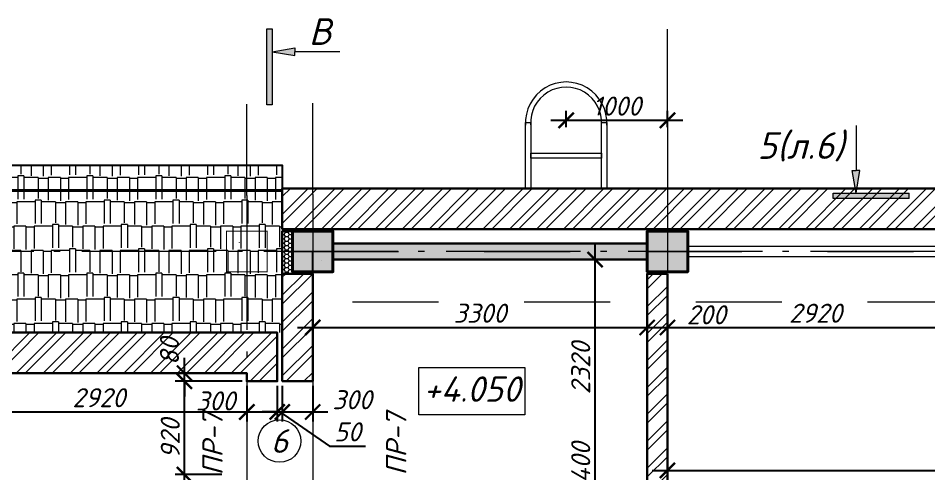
# Model space of a CAD drawing. Header units: millimetres. Extents: x -238377 to 196118, y -123284 to 30177.
# Drawn here: x -186906 to -177924, y -67002 to -62511 of the extents above; entities that cross this region are included whole.
import ezdxf
from ezdxf.enums import TextEntityAlignment as Align

# ---------------------------------------------------------------- set-up
doc = ezdxf.new("R2010")
doc.units = ezdxf.units.MM
doc.header["$MEASUREMENT"] = 0
doc.linetypes.add('Double Dashed', pattern=[1797.222233, 1325, -211.666656, 63.333344, -197.222233])
doc.linetypes.add('Штриховая', pattern=[5644.444466, 2822.222233, -2822.222233])
doc.layers.get('0').update_dxf_attribs({"lineweight": 5})
doc.layers.add('#Hatch', color=7, linetype='Continuous', lineweight=5, true_color=0x4d4d4d)
doc.layers.add('#Каркас', color=7, linetype='Continuous', lineweight=5, true_color=0x757575)
for name, color, linetype, lineweight in [('#Выноски', 150, 'Continuous', 15), ('#размеры', 7, 'Continuous', 5), ('k_ Рамка', 7, 'Continuous', 50), ('колонны_Ном._пера__94', 252, 'Continuous', 13), ('колонны_Ном._пера__99', 7, 'Continuous', 40), ('лестницы_Ном._пера__96', 7, 'Continuous', 13), ('оси_Ном._пера__96', 7, 'Continuous', 5), ('стены наруж_Ном._пера__97', 7, 'Continuous', 20), ('текст_Ном._пера__98', 7, 'Continuous', 35), ('Штриховка', 7, 'Continuous', 9)]:
    doc.layers.add(name, color=color, linetype=linetype, lineweight=lineweight)
for name, color, linetype in [('#стены внутр', 152, 'Continuous'), ('#стены наруж', 7, 'Continuous'), ('колонны', 7, 'Continuous'), ('оси', 7, 'Continuous')]:
    doc.layers.add(name, color=color, linetype=linetype)
doc.styles.get("Standard").update_dxf_attribs({"font": 'isocpeui.ttf'})
doc.styles.add('STEP PR', font='isocpeui.ttf')
doc.styles.add('СГЕНЕРИР_СТИЛЬ_3', font='gost_2_304-81_type.ttf')
doc.dimstyles.new('SPDS', dxfattribs={"dimscale": 10, "dimtxt": 2.5, "dimasz": 2, "dimexe": 1.25, "dimexo": 0.625, "dimtad": 1, "dimdec": 0, "dimrnd": 0.001, "dimtxsty": 'STEP PR', "dimblk": 'ARCHTICK', "dimcen": 2.5, "dimdle": 2, "dimclrd": 256, "dimclre": 256, "dimclrt": 7, "dimadec": 0, "dimazin": 2, "dimtfac": 0.75, "dimtdec": 0, "dimtmove": 1, "dimatfit": 3, "dimfxl": 1, "dimtolj": 1, "dimarcsym": 1})

# ---------------------------------------------------------------- blocks, each defined once
blk = doc.blocks.new('Колонна_15_1', base_point=(22379, 71855.7))
at = {"layer": 'колонны_Ном._пера__94', "linetype": 'Continuous', "true_color": 0x7d7d7d}
blk.add_hatch(color=8, dxfattribs=at).paths.add_polyline_path([(22179, 71646.7), (22579, 71646.7), (22579, 72046.7), (22179, 72046.7)])
blk.add_hatch(color=8, dxfattribs=at).paths.add_polyline_path([(22179, 71646.7), (22579, 71646.7), (22579, 72046.7), (22179, 72046.7)])
at = {"layer": 'колонны_Ном._пера__99', "linetype": 'Continuous', "flags": 128}
blk.add_lwpolyline([(22179, 71646.7), (22579, 71646.7), (22579, 72046.7), (22179, 72046.7)], close=True, dxfattribs=at)
at = {"layer": 'колонны_Ном._пера__99', "color": 8, "linetype": 'Continuous', "true_color": 0x737373, "flags": 128}
blk.add_lwpolyline([(22179, 71646.7), (22579, 71646.7), (22579, 72046.7), (22179, 72046.7)], close=True, dxfattribs=at)
at = {"layer": 'оси_Ном._пера__96', "color": 253, "lineweight": 5, "true_color": 0x9c9c9c}
for points in [[(22379.3, 72046.7), (22379.3, 71646.7)], [(22379.3, 72046.7), (22379.3, 71646.7)], [(22179, 71846.7), (22579, 71846.7)], [(22179, 71846.7), (22579, 71846.7)]]:
    blk.add_lwpolyline(points, dxfattribs=at)
blk = doc.blocks.new('Стандартный маркер сетки_6')
at = {"layer": 'оси_Ном._пера__96', "linetype": 'Double Dashed'}
for q in [(0, 0), (20403.4, 0)]:
    blk.add_line((900, 0), q, dxfattribs=at)
at = {"layer": 'оси_Ном._пера__96', "style": 'СГЕНЕРИР_СТИЛЬ_3'}
blk.add_attdef('AC_MarkerText_1', text='', height=350, rotation=90, dxfattribs=at).set_placement((21973.1, -122.2), align=Align.BOTTOM_LEFT)
blk = doc.blocks.new('Стандартный маркер сетки_7')
at = {"layer": 'оси_Ном._пера__96', "linetype": 'Double Dashed'}
for q in [(0, 0), (21144.5, 0)]:
    blk.add_line((900, 0), q, dxfattribs=at)
at = {"layer": 'оси_Ном._пера__96', "style": 'СГЕНЕРИР_СТИЛЬ_3'}
blk.add_attdef('AC_MarkerText_1', text='', height=350, rotation=90, dxfattribs=at).set_placement((22714.2, -139.2), align=Align.BOTTOM_LEFT)
blk = doc.blocks.new('Стандартный маркер сетки_17')
at = {"layer": 'оси_Ном._пера__96', "linetype": 'Double Dashed'}
for q in [(0, 0), (20403.4, 0)]:
    blk.add_line((900, 0), q, dxfattribs=at)
at = {"layer": 'оси_Ном._пера__96', "style": 'СГЕНЕРИР_СТИЛЬ_3'}
blk.add_attdef('AC_MarkerText_1', text='', height=350, rotation=90, dxfattribs=at).set_placement((21973.1, -122.2), align=Align.BOTTOM_LEFT)
blk = doc.blocks.new('_ArchTick')
at = {"color": 0, "linetype": 'ByBlock', "const_width": 0.15}
blk.add_lwpolyline([(-0.5, -0.5), (0.5, 0.5)], dxfattribs=at)
blk = doc.blocks.new('*D59')
at = {"layer": '#размеры', "lineweight": -2, "transparency": 16777216}
for p, q in [((-180701.5, -65636), (-180701.5, -65466)), ((-184151.2, -65559.8), (-180551.5, -65559.8)), ((-184001.2, -65531.4), (-184001.2, -65653.5))]:
    blk.add_line(p, q, dxfattribs=at)
at = {"layer": 'Defpoints', "color": 0, "transparency": 16777216}
for p in [(-184001.2, -65484.6), (-180701.5, -65559.8), (-180701.5, -65682.9)]:
    blk.add_point(p, dxfattribs=at)
at = {"layer": '#размеры', "lineweight": -2, "transparency": 16777216, "xscale": 150, "yscale": 150, "zscale": 150, "rotation": 180}
blk.add_blockref('_ArchTick', (-184001.2, -65559.8), dxfattribs=at)
at = {"layer": '#размеры', "lineweight": -2, "transparency": 16777216, "xscale": 150, "yscale": 150, "zscale": 150}
blk.add_blockref('_ArchTick', (-180701.5, -65559.8), dxfattribs=at)
at = {"layer": '#размеры', "color": 7, "transparency": 16777216, "insert": (-182351.3, -65419.2), "char_height": 187.5, "attachment_point": 5, "style": 'STEP PR'}
blk.add_mtext('\\A1;3300', dxfattribs=at)
blk = doc.blocks.new('A$C6E950B50')
at = {"layer": 'колонны_Ном._пера__94', "linetype": 'Continuous', "true_color": 0x737373}
blk.add_hatch(color=8, dxfattribs=at).paths.add_polyline_path([(-668.7, 55.9), (-668.7, 215.9), (-3769.2, 215.9), (-3769.2, 55.9)])
blk.add_hatch(color=8, dxfattribs=at).paths.add_polyline_path([(-668.7, 55.9), (-668.7, 215.9), (-3769.2, 215.9), (-3769.2, 55.9)])
at = {"layer": '#стены внутр', "lineweight": 30}
blk.add_lwpolyline([(-3769.2, 55.9), (-3769.2, 215.9), (-668.7, 215.9), (-668.7, 55.9), (-3769.2, 55.9)], dxfattribs=at)
at = {"layer": '#стены внутр', "color": 8, "lineweight": 30, "true_color": 0x737373}
blk.add_lwpolyline([(-3769.2, 55.9), (-3769.2, 215.9), (-668.7, 215.9), (-668.7, 55.9), (-3769.2, 55.9)], dxfattribs=at)
blk = doc.blocks.new('Связ001')
at = {"layer": '#Каркас', "color": 102, "linetype": 'Continuous', "lineweight": 9}
blk.add_lwpolyline([(5837.4, 0), (5837.4, 100), (0, 100), (0, 0), (5837.4, 0)], dxfattribs=at)
blk = doc.blocks.new('*D78')
at = {"layer": '#размеры', "lineweight": -2, "transparency": 16777216}
for p, q in [((-181501.2, -63584.6), (-181501.2, -63424)), ((-180501.2, -63584.6), (-180501.2, -63424)), ((-180351.2, -63517.8), (-181651.2, -63517.8))]:
    blk.add_line(p, q, dxfattribs=at)
at = {"layer": 'Defpoints', "color": 0, "transparency": 16777216}
for p in [(-181501.2, -63517.8), (-181501.2, -63631.5), (-180501.2, -63631.5)]:
    blk.add_point(p, dxfattribs=at)
at = {"layer": '#размеры', "lineweight": -2, "transparency": 16777216, "xscale": 150, "yscale": 150, "zscale": 150, "rotation": 180}
blk.add_blockref('_ArchTick', (-181501.2, -63517.8), dxfattribs=at)
at = {"layer": '#размеры', "lineweight": -2, "transparency": 16777216, "xscale": 150, "yscale": 150, "zscale": 150}
blk.add_blockref('_ArchTick', (-180501.2, -63517.8), dxfattribs=at)
at = {"layer": '#размеры', "color": 7, "transparency": 16777216, "insert": (-181001.2, -63377.2), "char_height": 187.5, "attachment_point": 5, "style": 'STEP PR'}
blk.add_mtext('\\A1;1000', dxfattribs=at)
blk = doc.blocks.new('A$C1A0C1D80')
at = {"layer": 'лестницы_Ном._пера__96'}
for points in [[(-390.7, 73.8), (-340.7, 73.8), (-340.7, -578.6), (-390.7, -578.6)], [(359.3, 73.8), (409.3, 73.8), (409.3, -576.2), (359.3, -576.2)], [(-340.7, -276.2), (-340.7, -226.2), (359.3, -226.2), (359.3, -276.2)]]:
    blk.add_lwpolyline(points, close=True, dxfattribs=at)
for radius in [400.8, 350.8]:
    blk.add_arc((9.3, 73.8), radius, 356.42367, 183.57633, dxfattribs=at)
blk = doc.blocks.new('*D101')
at = {"layer": '#размеры', "lineweight": -2, "transparency": 16777216}
for p, q in [((-185266, -67160.4), (-185266, -65940)), ((-184698.1, -66090), (-185359.7, -66090)), ((-184898.3, -67010.4), (-185359.7, -67010.4))]:
    blk.add_line(p, q, dxfattribs=at)
at = {"layer": 'Defpoints', "color": 0, "transparency": 16777216}
for p in [(-185266, -66090), (-184651.2, -66090), (-184851.5, -67010.4)]:
    blk.add_point(p, dxfattribs=at)
at = {"layer": '#размеры', "lineweight": -2, "transparency": 16777216, "xscale": 150, "yscale": 150, "zscale": 150}
for p, rotation in [((-185266, -66090), 90), ((-185266, -67010.4), 270)]:
    blk.add_blockref('_ArchTick', p, dxfattribs=dict(at, rotation=rotation))
at = {"layer": '#размеры', "color": 7, "transparency": 16777216, "insert": (-185406.6, -66657.4), "char_height": 187.5, "attachment_point": 5, "rotation": 90, "style": 'STEP PR'}
blk.add_mtext('\\A1;920', dxfattribs=at)
blk = doc.blocks.new('*D102')
at = {"layer": '#размеры', "lineweight": -2, "transparency": 16777216}
for p, q in [((-181216.8, -64740.4), (-181216.8, -67360.4)), ((-180768.3, -64890.4), (-181310.6, -64890.4)), ((-180748.3, -67210.4), (-181310.6, -67210.4))]:
    blk.add_line(p, q, dxfattribs=at)
at = {"layer": 'Defpoints', "color": 0, "transparency": 16777216}
for p in [(-180721.5, -64890.4), (-181216.8, -67210.4), (-180701.5, -67210.4)]:
    blk.add_point(p, dxfattribs=at)
at = {"layer": '#размеры', "lineweight": -2, "transparency": 16777216, "xscale": 150, "yscale": 150, "zscale": 150}
for p, rotation in [((-181216.8, -64890.4), 90), ((-181216.8, -67210.4), 270)]:
    blk.add_blockref('_ArchTick', p, dxfattribs=dict(at, rotation=rotation))
at = {"layer": '#размеры', "color": 7, "transparency": 16777216, "insert": (-181357.5, -65960.9), "char_height": 187.5, "attachment_point": 5, "rotation": 90, "style": 'STEP PR'}
blk.add_mtext('\\A1;2320', dxfattribs=at)
blk = doc.blocks.new('*D103')
at = {"layer": '#размеры', "lineweight": -2, "transparency": 16777216}
for p, q in [((-184651.2, -66136.9), (-184651.2, -66486.7)), ((-184351.2, -66136.9), (-184351.2, -66486.7)), ((-184801.2, -66393), (-184201.2, -66393))]:
    blk.add_line(p, q, dxfattribs=at)
at = {"layer": 'Defpoints', "color": 0, "transparency": 16777216}
for p in [(-184651.2, -66090), (-184351.2, -66090), (-184351.2, -66393)]:
    blk.add_point(p, dxfattribs=at)
at = {"layer": '#размеры', "lineweight": -2, "transparency": 16777216, "xscale": 150, "yscale": 150, "zscale": 150, "rotation": 180}
blk.add_blockref('_ArchTick', (-184651.2, -66393), dxfattribs=at)
at = {"layer": '#размеры', "lineweight": -2, "transparency": 16777216, "xscale": 150, "yscale": 150, "zscale": 150}
blk.add_blockref('_ArchTick', (-184351.2, -66393), dxfattribs=at)
at = {"layer": '#размеры', "color": 7, "transparency": 16777216, "insert": (-184959.1, -66284.3), "char_height": 187.5, "attachment_point": 5, "style": 'STEP PR'}
blk.add_mtext('\\A1;300', dxfattribs=at)
blk = doc.blocks.new('*D104')
at = {"layer": '#размеры', "lineweight": -2, "transparency": 16777216}
for p, q in [((-184351.2, -66136.9), (-184351.2, -66486.7)), ((-184301.2, -66136.1), (-184301.2, -66486.7)), ((-184351.2, -66393), (-184501.2, -66393)), ((-184351.2, -66393), (-184301.2, -66393)), ((-184351.2, -66393), (-184301.2, -66393)), ((-184326.2, -66393), (-183835.8, -66729.9)), ((-184301.2, -66393), (-184151.2, -66393)), ((-183835.8, -66729.9), (-183479.7, -66729.9))]:
    blk.add_line(p, q, dxfattribs=at)
at = {"layer": 'Defpoints', "color": 0, "transparency": 16777216}
for p in [(-184351.2, -66090), (-184301.2, -66089.2), (-184301.2, -66393)]:
    blk.add_point(p, dxfattribs=at)
at = {"layer": '#размеры', "lineweight": -2, "transparency": 16777216, "xscale": 150, "yscale": 150, "zscale": 150}
blk.add_blockref('_ArchTick', (-184351.2, -66393), dxfattribs=at)
at = {"layer": '#размеры', "lineweight": -2, "transparency": 16777216, "xscale": 150, "yscale": 150, "zscale": 150, "rotation": 180}
blk.add_blockref('_ArchTick', (-184301.2, -66393), dxfattribs=at)
at = {"layer": '#размеры', "color": 7, "transparency": 16777216, "insert": (-183657.7, -66589.2), "char_height": 187.5, "attachment_point": 5, "style": 'STEP PR'}
blk.add_mtext('\\A1;50', dxfattribs=at)
blk = doc.blocks.new('*D105')
at = {"layer": '#размеры', "lineweight": -2, "transparency": 16777216}
for p, q in [((-184301.2, -66136.1), (-184301.2, -66486.7)), ((-184001.2, -66136.1), (-184001.2, -66486.7)), ((-184451.2, -66393), (-183851.2, -66393))]:
    blk.add_line(p, q, dxfattribs=at)
at = {"layer": 'Defpoints', "color": 0, "transparency": 16777216}
for p in [(-184301.2, -66089.2), (-184001.2, -66089.2), (-184001.2, -66393)]:
    blk.add_point(p, dxfattribs=at)
at = {"layer": '#размеры', "lineweight": -2, "transparency": 16777216, "xscale": 150, "yscale": 150, "zscale": 150, "rotation": 180}
blk.add_blockref('_ArchTick', (-184301.2, -66393), dxfattribs=at)
at = {"layer": '#размеры', "lineweight": -2, "transparency": 16777216, "xscale": 150, "yscale": 150, "zscale": 150}
blk.add_blockref('_ArchTick', (-184001.2, -66393), dxfattribs=at)
at = {"layer": '#размеры', "color": 7, "transparency": 16777216, "insert": (-183612.1, -66272.3), "char_height": 187.5, "attachment_point": 5, "style": 'STEP PR'}
blk.add_mtext('\\A1;300', dxfattribs=at)
blk = doc.blocks.new('*D140')
at = {"layer": '#размеры', "lineweight": -2, "transparency": 16777216}
for p, q in [((-185266, -66010.4), (-185266, -65860.4)), ((-184698.1, -66010.4), (-185359.7, -66010.4)), ((-185266, -66090), (-185266, -66010.4)), ((-184698.1, -66090), (-185359.7, -66090)), ((-185266, -66090), (-185266, -66240))]:
    blk.add_line(p, q, dxfattribs=at)
at = {"layer": 'Defpoints', "color": 0, "transparency": 16777216}
for p in [(-185266, -66010.4), (-184651.2, -66010.4), (-184651.2, -66090)]:
    blk.add_point(p, dxfattribs=at)
at = {"layer": '#размеры', "lineweight": -2, "transparency": 16777216, "xscale": 150, "yscale": 150, "zscale": 150}
for p, rotation in [((-185266, -66010.4), 270), ((-185266, -66090), 90)]:
    blk.add_blockref('_ArchTick', p, dxfattribs=dict(at, rotation=rotation))
at = {"layer": '#размеры', "color": 7, "transparency": 16777216, "insert": (-185414.4, -65795.2), "char_height": 187.5, "attachment_point": 5, "rotation": 90, "style": 'STEP PR'}
blk.add_mtext('\\A1;80', dxfattribs=at)
blk = doc.blocks.new('*D141')
at = {"layer": '#размеры', "lineweight": -2, "transparency": 16777216}
for p, q in [((-180701.5, -64937.3), (-180701.5, -65653.5)), ((-180501.5, -65077.3), (-180501.5, -65653.5)), ((-180851.5, -65559.8), (-180351.5, -65559.8))]:
    blk.add_line(p, q, dxfattribs=at)
at = {"layer": 'Defpoints', "color": 0, "transparency": 16777216}
for p in [(-180701.5, -64890.4), (-180501.5, -65030.4), (-180501.5, -65559.8)]:
    blk.add_point(p, dxfattribs=at)
at = {"layer": '#размеры', "lineweight": -2, "transparency": 16777216, "xscale": 150, "yscale": 150, "zscale": 150, "rotation": 180}
blk.add_blockref('_ArchTick', (-180701.5, -65559.8), dxfattribs=at)
at = {"layer": '#размеры', "lineweight": -2, "transparency": 16777216, "xscale": 150, "yscale": 150, "zscale": 150}
blk.add_blockref('_ArchTick', (-180501.5, -65559.8), dxfattribs=at)
at = {"layer": '#размеры', "color": 7, "transparency": 16777216, "insert": (-180118.9, -65434.9), "char_height": 187.5, "attachment_point": 5, "style": 'STEP PR'}
blk.add_mtext('\\A1;200', dxfattribs=at)
blk = doc.blocks.new('*D142')
at = {"layer": '#размеры', "lineweight": -2, "transparency": 16777216}
for p, q in [((-180501.5, -65077.3), (-180501.5, -67063.1)), ((-156621.2, -65077.3), (-156621.2, -67063.1)), ((-180651.5, -66969.3), (-156471.2, -66969.3))]:
    blk.add_line(p, q, dxfattribs=at)
at = {"layer": 'Defpoints', "color": 0, "transparency": 16777216}
for p in [(-180501.5, -65030.4), (-156621.2, -65030.4), (-156621.2, -66969.3)]:
    blk.add_point(p, dxfattribs=at)
at = {"layer": '#размеры', "lineweight": -2, "transparency": 16777216, "xscale": 150, "yscale": 150, "zscale": 150, "rotation": 180}
blk.add_blockref('_ArchTick', (-180501.5, -66969.3), dxfattribs=at)
at = {"layer": '#размеры', "lineweight": -2, "transparency": 16777216, "xscale": 150, "yscale": 150, "zscale": 150}
blk.add_blockref('_ArchTick', (-156621.2, -66969.3), dxfattribs=at)
at = {"layer": '#размеры', "color": 7, "transparency": 16777216, "insert": (-167710.8, -66828.7), "char_height": 187.5, "attachment_point": 5, "style": 'STEP PR'}
blk.add_mtext('\\A1;23880', dxfattribs=at)
blk = doc.blocks.new('*D154')
at = {"layer": '#размеры', "lineweight": -2, "transparency": 16777216}
for p, q in [((-181216.8, -67060.4), (-181216.8, -67760.4)), ((-180748.3, -67210.4), (-181310.6, -67210.4)), ((-180948.3, -67610.4), (-181310.6, -67610.4))]:
    blk.add_line(p, q, dxfattribs=at)
at = {"layer": 'Defpoints', "color": 0, "transparency": 16777216}
for p in [(-180701.5, -67210.4), (-181216.8, -67610.4), (-180901.5, -67610.4)]:
    blk.add_point(p, dxfattribs=at)
at = {"layer": '#размеры', "lineweight": -2, "transparency": 16777216, "xscale": 150, "yscale": 150, "zscale": 150}
for p, rotation in [((-181216.8, -67210.4), 90), ((-181216.8, -67610.4), 270)]:
    blk.add_blockref('_ArchTick', p, dxfattribs=dict(at, rotation=rotation))
at = {"layer": '#размеры', "color": 7, "transparency": 16777216, "insert": (-181357.5, -66891.7), "char_height": 187.5, "attachment_point": 5, "rotation": 90, "style": 'STEP PR'}
blk.add_mtext('\\A1;400', dxfattribs=at)
blk = doc.blocks.new('*D170')
at = {"layer": '#размеры', "lineweight": -2, "transparency": 16777216}
for p, q in [((-187571.5, -65957.2), (-187571.5, -66486.8)), ((-184651.2, -66136.9), (-184651.2, -66486.8)), ((-187721.5, -66393), (-184501.2, -66393))]:
    blk.add_line(p, q, dxfattribs=at)
at = {"layer": 'Defpoints', "color": 0, "transparency": 16777216}
for p in [(-187571.5, -65910.3), (-184651.2, -66090), (-184651.2, -66393)]:
    blk.add_point(p, dxfattribs=at)
at = {"layer": '#размеры', "lineweight": -2, "transparency": 16777216, "xscale": 150, "yscale": 150, "zscale": 150, "rotation": 180}
blk.add_blockref('_ArchTick', (-187571.5, -66393), dxfattribs=at)
at = {"layer": '#размеры', "lineweight": -2, "transparency": 16777216, "xscale": 150, "yscale": 150, "zscale": 150}
blk.add_blockref('_ArchTick', (-184651.2, -66393), dxfattribs=at)
at = {"layer": '#размеры', "color": 7, "transparency": 16777216, "insert": (-186111.3, -66252.4), "char_height": 187.5, "attachment_point": 5, "style": 'STEP PR'}
blk.add_mtext('\\A1;2920', dxfattribs=at)
blk = doc.blocks.new('*D171')
at = {"layer": '#размеры', "lineweight": -2, "transparency": 16777216}
for p, q in [((-185266, -67560.4), (-185266, -66860.4)), ((-184898.3, -67010.4), (-185359.7, -67010.4)), ((-185266, -67210.4), (-185856.9, -67590.5)), ((-184898.3, -67410.4), (-185359.7, -67410.4)), ((-185856.9, -67590.5), (-185856.9, -68091.7))]:
    blk.add_line(p, q, dxfattribs=at)
at = {"layer": 'Defpoints', "color": 0, "transparency": 16777216}
for p in [(-185266, -67010.4), (-184851.5, -67010.4), (-184851.5, -67410.4)]:
    blk.add_point(p, dxfattribs=at)
at = {"layer": '#размеры', "lineweight": -2, "transparency": 16777216, "xscale": 150, "yscale": 150, "zscale": 150}
for p, rotation in [((-185266, -67010.4), 90), ((-185266, -67410.4), 270)]:
    blk.add_blockref('_ArchTick', p, dxfattribs=dict(at, rotation=rotation))
at = {"layer": '#размеры', "color": 7, "transparency": 16777216, "insert": (-185997.6, -67841.1), "char_height": 187.5, "attachment_point": 5, "rotation": 90, "style": 'STEP PR'}
blk.add_mtext('\\A1;400', dxfattribs=at)
blk = doc.blocks.new('*D226')
at = {"layer": '#размеры', "lineweight": -2, "transparency": 16777216}
for p, q in [((-177581.5, -64637.3), (-177581.5, -65653.5)), ((-180501.2, -65057.3), (-180501.2, -65653.5)), ((-180651.2, -65559.8), (-177431.5, -65559.8))]:
    blk.add_line(p, q, dxfattribs=at)
at = {"layer": 'Defpoints', "color": 0, "transparency": 16777216}
for p in [(-177581.5, -64590.4), (-180501.2, -65010.4), (-177581.5, -65559.8)]:
    blk.add_point(p, dxfattribs=at)
at = {"layer": '#размеры', "lineweight": -2, "transparency": 16777216, "xscale": 150, "yscale": 150, "zscale": 150, "rotation": 180}
blk.add_blockref('_ArchTick', (-180501.2, -65559.8), dxfattribs=at)
at = {"layer": '#размеры', "lineweight": -2, "transparency": 16777216, "xscale": 150, "yscale": 150, "zscale": 150}
blk.add_blockref('_ArchTick', (-177581.5, -65559.8), dxfattribs=at)
at = {"layer": '#размеры', "color": 7, "transparency": 16777216, "insert": (-179041.3, -65419.2), "char_height": 187.5, "attachment_point": 5, "style": 'STEP PR'}
blk.add_mtext('\\A1;2920', dxfattribs=at)
blk = doc.blocks.new('*U225')
at = {"color": 0, "linetype": 'ByBlock', "lineweight": -2}
blk.add_circle((0, 0), 6, dxfattribs=at)
blk.add_attdef('Узел', text='', height=4, dxfattribs=at).set_placement((0, 0), align=Align.MIDDLE_CENTER)
blk = doc.blocks.new('*U266')
at = {"ltscale": 100}
h = blk.add_hatch(color=256, dxfattribs=at)
h.dxf.hatch_style = 1
h.paths.add_polyline_path([(-85, 1070), (-35, 1070), (15, 1070), (-35, 770)])
h = blk.add_hatch(color=256, dxfattribs=at)
h.dxf.hatch_style = 1
h.paths.add_polyline_path([(665, 700), (665, 770), (-335, 770), (-335, 700)])
at = {"linetype": 'Continuous', "ltscale": 100}
for p, q in [((-85, 1070), (-35, 1070)), ((-35, 770), (-85, 1070)), ((-35, 770), (15, 1070)), ((15, 1070), (-35, 1070)), ((-335, 700), (-335, 770)), ((-335, 770), (665, 770)), ((665, 700), (-335, 700))]:
    blk.add_line(p, q, dxfattribs=at)
at = {"linetype": 'Continuous', "ltscale": 100, "extrusion": (-1, -1e-16, 0), "elevation": 35}
blk.add_lwpolyline([(-1660, 0), (-1070, 0)], dxfattribs=at)
at = {"linetype": 'Continuous', "ltscale": 100}
blk.add_lwpolyline([(665, 700), (665, 770)], dxfattribs=at)
at = {"ltscale": 100, "style": 'STEP PR'}
blk.add_attdef('Nh', text='', height=350, dxfattribs=at).set_placement((-192, 1222), align=Align.RIGHT)
blk = doc.blocks.new('*U251')
at = {"linetype": 'ByBlock', "ltscale": 100}
h = blk.add_hatch(color=256, dxfattribs=at)
h.dxf.hatch_style = 1
h.paths.add_polyline_path([(35, 1000), (-35, 1000), (-35, 0), (35, 0)])
h = blk.add_hatch(color=256, dxfattribs=at)
h.dxf.hatch_style = 1
h.paths.add_polyline_path([(335, 750), (335, 700), (335, 650), (35, 700)])
for p, q in [((-35, 1000), (35, 1000)), ((-35, 0), (-35, 1000)), ((35, 1000), (35, 0)), ((35, 700), (335, 750)), ((335, 750), (335, 700)), ((35, 700), (335, 650)), ((335, 650), (335, 700)), ((35, 0), (-35, 0))]:
    blk.add_line(p, q, dxfattribs=at)
at = {"linetype": 'ByBlock', "ltscale": 100, "extrusion": (0, 1, 0), "elevation": 700}
blk.add_lwpolyline([(-925, 0), (-335, 0)], dxfattribs=at)
at = {"ltscale": 100, "style": 'STEP PR'}
blk.add_attdef('Nv', text='', height=350, dxfattribs=at).set_placement((781, 790), align=Align.RIGHT)

msp = doc.modelspace()

# ---------------------------------------------------------------- hatches: boundary and pattern name
at = {"layer": '#Hatch', "lineweight": 0}
h = msp.add_hatch(dxfattribs=at)
h.set_pattern_fill('AR-RSHKE', color=256, scale=20, angle=180)
h.paths.add_polyline_path([(-184301.2, -63960.4), (-191251.5, -63960.4), (-191251.5, -65610.4), (-184301.2, -65610.4)])
h.paths.add_polyline_path([(-186930.4, -64810.4), (-187410.4, -64810.4)], flags=16)
at = {"layer": '#Hatch'}
h = msp.add_hatch(dxfattribs=at)
h.set_pattern_fill('ANSI32', color=256, scale=500)
h.paths.add_polyline_path([(-146380.9, -64190.4), (-147001.2, -64190.4), (-147001.2, -64259), (-147001.2, -64590.4), (-146780.9, -64590.4), (-146780.9, -64810.4), (-146380.9, -64810.4)])
h.paths.add_polyline_path([(-146380.9, -64810.4), (-146780.9, -64810.4), (-146780.9, -65310.4), (-146380.9, -65310.4)])
h.paths.add_polyline_path([(-177581.5, -64590.4), (-177581.5, -64290.4), (-177421.5, -64290.4), (-177421.5, -64590.4), (-171581.5, -64590.4), (-171581.5, -64290.4), (-171421.5, -64290.4), (-171421.5, -64590.4), (-165581.5, -64590.4), (-165581.5, -64290.4), (-165421.5, -64290.4), (-165421.5, -64590.4), (-159581.5, -64590.4), (-159581.5, -64290.4), (-159421.5, -64290.4), (-159421.5, -64590.4), (-150081.5, -64590.4), (-150081.5, -64290.4), (-149921.5, -64290.4), (-149921.5, -64590.4), (-147001.2, -64590.4), (-147001.2, -64259), (-147001.2, -64190.4), (-184301.2, -64190.4), (-184301.2, -64590.4), (-180700.9, -64590.4)])
h = msp.add_hatch(dxfattribs=at)
h.set_pattern_fill('ANSI32', color=256, scale=500)
h.paths.add_polyline_path([(-184601.2, -71890.4), (-184351.2, -71890.4), (-184351.2, -67430.4), (-184601.2, -67430.4)])
h.paths.add_polyline_path([(-180901.5, -67610.4), (-180901.5, -71430.4), (-180301.5, -71430.4), (-180301.5, -71030.4), (-180721.5, -71030.4), (-180721.5, -70590.4), (-180501.5, -70590.4), (-180501.5, -65030.4), (-180701.5, -65030.4), (-180701.5, -67210.4), (-183781.5, -67210.4), (-183781.5, -67430.4), (-183801.5, -67430.4), (-184301.2, -67430.4), (-184301.2, -67610.4)])
h.paths.add_polyline_path([(-184301.2, -66089.2), (-184001.2, -66089.2), (-184001.2, -65030.4), (-184301.2, -65030.4)])
h = msp.add_hatch(dxfattribs=at)
h.set_pattern_fill('ANSI32', color=256, scale=500)
h.paths.add_polyline_path([(-187731.5, -65910.3), (-187731.5, -65610.4), (-193571.5, -65610.4), (-193571.5, -65910.4), (-193731.5, -65910.4), (-193731.5, -65610.4), (-199571.5, -65610.4), (-199571.5, -65910.3), (-199731.5, -65910.3), (-199731.5, -65610.4), (-205571.5, -65610.4), (-205571.5, -65910.3), (-205731.5, -65910.3), (-205731.5, -65610.4), (-211571.3, -65610.4), (-211571.3, -65910.3), (-211731.3, -65910.3), (-211731.3, -65610.4), (-215271.5, -65610.4), (-215271.5, -69310.9), (-215251.5, -69310.9), (-215251.5, -69510.9), (-215271.5, -69510.9), (-215271.5, -69740.7), (-214871.5, -69740.7), (-214871.5, -66010.4), (-184651.2, -66010.4), (-184651.2, -66090), (-184351.2, -66090), (-184351.2, -65610.4), (-187571.5, -65610.4), (-187571.5, -65910.3)])
at = {"layer": 'Штриховка', "lineweight": 5, "true_color": 0x737373}
h = msp.add_hatch(dxfattribs=at)
h.set_pattern_fill('HONEY', color=8, scale=200)
h.set_pattern_definition([(360, (-172869.447, -130395.521), (37.5, 21.650635), [25, -50]), (120, (-172869.447, -130395.521), (-37.5, 21.650635), [25, -50]), (60, (-172869.447, -130395.521), (2e-14, 43.30127), [-50, 25])])
h.paths.add_polyline_path([(-184301.2, -65030.4), (-184233.3, -65030.4), (-184201.5, -65030.4), (-184201.1, -64610.4), (-184301, -64610.4)])

# ---------------------------------------------------------------- linework, layer by layer
at = {"layer": '#стены наруж', "lineweight": 30}
for points in [[(-180700.9, -64590.4), (-146780.9, -64590.4), (-146780.9, -65310.4), (-146380.9, -65310.4), (-146380.9, -64190.4), (-184301.2, -64190.4), (-184301.2, -64590.4), (-180700.9, -64590.4)], [(-180701.5, -65030.4), (-180701.5, -67210.4), (-183781.5, -67210.4)], [(-180501.5, -65030.4), (-180501.5, -70590.4), (-180721.5, -70590.4)], [(-180701.5, -65030.4), (-180501.5, -65030.4)], [(-184351.2, -65610.4), (-184351.2, -65610.4), (-184351.2, -65610.4), (-184351.2, -65610.4), (-184351.2, -65610.4), (-215271.5, -65610.4), (-215271.5, -69740.7), (-214871.5, -69740.7), (-214871.5, -66010.4), (-184651.2, -66010.4), (-184651.2, -66090), (-184351.2, -66090), (-184351.2, -65610.4)]]:
    msp.add_lwpolyline(points, dxfattribs=at)
for points in [[(-184201.5, -64610.4), (-184301.2, -64610.4), (-184301.2, -65030.4), (-184201.5, -65030.4)], [(-184001.2, -65030.4), (-184301.2, -65030.4), (-184301.2, -66089.2), (-184001.2, -66089.2)]]:
    msp.add_lwpolyline(points, close=True, dxfattribs=at)
at = {"layer": 'Defpoints', "color": 4, "linetype": 'Штриховая', "lineweight": 5, "ltscale": 0.3}
msp.add_lwpolyline([(-184002.2, -64810.4), (-147201.8, -64810.4), (-147201.8, -65310.6), (-184002.2, -65310.6)], close=True, dxfattribs=at)
at = {"layer": 'колонны'}
msp.add_lwpolyline([(-191251.5, -65660.4), (-191251.5, -63960.4), (-184301.2, -63960.4), (-184301.2, -64210.4)], dxfattribs=at)
at = {"layer": 'оси', "color": 253, "linetype": 'Штриховая', "lineweight": 30, "ltscale": 0.1, "true_color": 0x9c9c9c, "const_width": 30}
msp.add_lwpolyline([(-184301.2, -64210.4), (-184301.2, -64210.4), (-191251.5, -64210.3), (-191251.5, -65660.4)], dxfattribs=at)
at = {"layer": 'оси', "color": 9, "linetype": 'Штриховая', "lineweight": 13, "ltscale": 0.05, "true_color": 0xc4c4c4, "const_width": 10}
msp.add_lwpolyline([(-184851.8, -64610.4), (-184451.8, -64610.4), (-184451.8, -65010.4), (-184851.8, -65010.4)], close=True, dxfattribs=at)
at = {"layer": 'оси_Ном._пера__96', "linetype": 'Double Dashed'}
msp.add_line((-143619.1, -64810.4), (-216265.2, -64810.4), dxfattribs=at)
at = {"layer": 'стены наруж_Ном._пера__97', "linetype": 'Continuous'}
for centre, start, end in [((-184725.7, -64720.9), 90, 180), ((-183911.7, -64899.9), 270, 0)]:
    msp.add_arc(centre, 0.5, start, end, dxfattribs=at)
at = {"layer": 'текст_Ном._пера__98', "linetype": 'Continuous', "lineweight": 5, "flags": 128}
msp.add_lwpolyline([(-182954.4, -65954.2), (-181909.4, -65954.2), (-181909.4, -66422.4), (-182954.4, -66422.4)], close=True, dxfattribs=at)

# ---------------------------------------------------------------- block references
at = {"layer": '#Выноски', "color": 5}
ref = msp.add_blockref('*U251', (-184428.6, -63366.1), dxfattribs=dict(at, xscale=0.75, yscale=0.75, zscale=0.75))
ref.add_attrib('Nv', 'В', dxfattribs={"layer": '0', "ltscale": 100, "height": 262.5, "style": 'STEP PR'}).set_placement((-183820, -62773.6), align=Align.RIGHT)
at = {"layer": '#Выноски', "xscale": 0.75, "yscale": 0.75, "zscale": 0.75}
msp.add_blockref('*U266', (-178615.2, -64814), dxfattribs=at).add_auto_attribs({'Nh': '5(л.6)'})
at = {"layer": '#Каркас', "color": 0, "linetype": 'Continuous', "xscale": 0.9584354169361496, "zscale": 1000}
msp.add_blockref('Связ001', (-180301.5, -64860.4), dxfattribs=at)
at = {"layer": '#размеры'}
ref = msp.add_blockref('*U225', (-184328.7, -66679.5), dxfattribs=dict(at, xscale=35, yscale=35, zscale=35))
ref.add_attrib('Узел', '6', dxfattribs={"layer": '0', "color": 0, "linetype": 'ByBlock', "lineweight": -2, "height": 233.3}).set_placement((-184328.7, -66679.5), align=Align.MIDDLE_CENTER)
at = {"layer": '#стены наруж'}
msp.add_blockref('A$C6E950B50', (-180032.3, -64946.3), dxfattribs=at)
at = {"layer": 'колонны'}
for p in [(-184001.5, -64801.5), (-180501.5, -64801.5)]:
    msp.add_blockref('Колонна_15_1', p, dxfattribs=at)
at = {"layer": 'лестницы_Ном._пера__96'}
msp.add_blockref('A$C1A0C1D80', (-181510.5, -63614.2), dxfattribs=at)
at = {"layer": 'оси', "color": 251, "linetype": 'Continuous', "lineweight": 13, "zscale": 1000, "rotation": 270}
for name, p in [('Стандартный маркер сетки_7', (-180501.2, -62617.8)), ('Стандартный маркер сетки_6', (-184651.2, -63359)), ('Стандартный маркер сетки_17', (-184001.2, -63349.2))]:
    msp.add_blockref(name, p, dxfattribs=at)

# ---------------------------------------------------------------- texts
at = {"layer": 'k_ Рамка', "color": 7, "style": 'STEP PR'}
for p in [(-184889.1, -67018.2), (-183077, -67018.2)]:
    msp.add_text('ПР-7', height=200, rotation=90, dxfattribs=at).set_placement(p)
at = {"layer": 'текст_Ном._пера__98', "linetype": 'Continuous', "lineweight": 5, "insert": (-182909.6, -66292.4), "char_height": 250, "attachment_point": 7, "style": 'STEP PR'}
msp.add_mtext('+4.050', dxfattribs=at)

# ---------------------------------------------------------------- dimensions: what is measured, and where the dimension line sits
at = {"layer": '#размеры'}
for base, p1, p2, picture, middle in [((-181501.2, -63517.8), (-180501.2, -63631.5), (-181501.2, -63631.5), '*D78', (-181001.2, -63377.2)), ((-177581.5, -65559.8), (-180501.2, -65010.4), (-177581.5, -64590.4), '*D226', (-179041.3, -65419.2)), ((-180701.5, -65559.8), (-184001.2, -65484.6), (-180701.5, -65682.9), '*D59', (-182351.3, -65419.2)), ((-184651.2, -66393), (-187571.5, -65910.3), (-184651.2, -66090), '*D170', (-186111.3, -66252.4))]:
    dim = msp.add_linear_dim(base=base, p1=p1, p2=p2, dimstyle='SPDS', override={"dimscale": 75, "dimtxsty": 'STEP PR'}, dxfattribs=at)
    dim.commit()
    dim.dimension.update_dxf_attribs({"geometry": picture, "text_midpoint": middle})
for base, p1, p2, picture, middle in [((-181216.8, -67210.4), (-180721.5, -64890.4), (-180701.5, -67210.4), '*D102', (-181216.8, -65960.9)), ((-185266, -66010.4), (-184651.2, -66090), (-184651.2, -66010.4), '*D140', (-185273.7, -65795.2)), ((-185266, -66090), (-184851.5, -67010.4), (-184651.2, -66090), '*D101', (-185266, -66657.4)), ((-181216.8, -67610.4), (-180701.5, -67210.4), (-180901.5, -67610.4), '*D154', (-181216.8, -66891.7)), ((-185266, -67010.4), (-184851.5, -67410.4), (-184851.5, -67010.4), '*D171', (-185856.9, -67637.3))]:
    dim = msp.add_linear_dim(base=base, p1=p1, p2=p2, angle=90, dimstyle='SPDS', override={"dimscale": 75, "dimtxsty": 'STEP PR'}, dxfattribs=at)
    dim.commit()
    dim.dimension.update_dxf_attribs({"geometry": picture, "text_midpoint": middle, "dimtype": 160})
for base, p1, p2, picture, middle in [((-180501.5, -65559.8), (-180701.5, -64890.4), (-180501.5, -65030.4), '*D141', (-180118.9, -65575.5)), ((-156621.2, -66969.3), (-180501.5, -65030.4), (-156621.2, -65030.4), '*D142', (-167710.8, -66969.3)), ((-184351.2, -66393), (-184651.2, -66090), (-184351.2, -66090), '*D103', (-184959.1, -66425)), ((-184301.2, -66393), (-184351.2, -66090), (-184301.2, -66089.2), '*D104', (-183788.9, -66729.9)), ((-184001.2, -66393), (-184301.2, -66089.2), (-184001.2, -66089.2), '*D105', (-183612.1, -66413))]:
    dim = msp.add_linear_dim(base=base, p1=p1, p2=p2, dimstyle='SPDS', override={"dimscale": 75, "dimtxsty": 'STEP PR'}, dxfattribs=at)
    dim.commit()
    dim.dimension.update_dxf_attribs({"geometry": picture, "text_midpoint": middle, "dimtype": 160})

doc.saveas('drawing.dxf')
